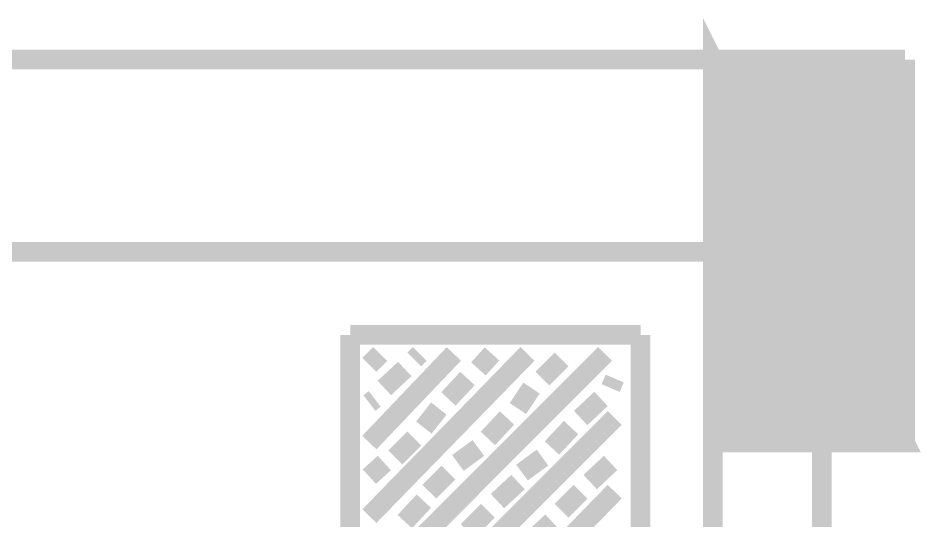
# Model space of a CAD drawing. Header units: inches. Extents: x -524 to 1067, y -71 to 1110.
# Drawn here: x 761.75 to 804.4, y 450.43 to 474.18 of the extents above; entities that cross this region are included whole.
import ezdxf

# ---------------------------------------------------------------- set-up
doc = ezdxf.new("R2010")
doc.units = ezdxf.units.IN
doc.header["$MEASUREMENT"] = 0
doc.layers.add('H', color=7, linetype='Continuous')
doc.layers.add('P', color=7, linetype='Continuous')

msp = doc.modelspace()

# ---------------------------------------------------------------- hatches: boundary and pattern name
at = {"layer": 'H', "linetype": 'Continuous'}
msp.add_hatch(color=256, dxfattribs=at).paths.add_polyline_path([(794.635, 454.068), (794.635, 472.161), (803.646, 472.161), (803.646, 454.068), (794.635, 454.068)])

# ---------------------------------------------------------------- linework, layer by layer
at = {"layer": 'P', "const_width": 0.927}
for points in [[(794.569, 454.134), (803.646, 454.134), (794.569, 472.226), (794.569, 454.134)], [(692.14, 472.226), (687.505, 472.226), (758.903, 472.226), (803.646, 472.226)], [(803.646, 472.226), (758.903, 472.226), (687.505, 472.226)], [(758.903, 472.226), (803.646, 472.226)], [(758.903, 472.226), (803.646, 472.226)], [(803.646, 454.134), (794.569, 472.226)], [(794.569, 472.226), (803.646, 472.226)], [(799.719, 472.226), (799.719, 349.585)], [(803.646, 472.226), (803.646, 454.134)], [(630.724, 463.149), (794.569, 463.149), (763.345, 463.149)], [(794.569, 463.149), (794.569, 349.585)], [(794.569, 349.585), (794.569, 463.149)], [(791.156, 440.936), (777.444, 440.936), (777.444, 459.222)], [(777.444, 459.222), (791.156, 459.222)], [(791.156, 459.222), (791.156, 440.936)], [(789.481, 458.321), (778.346, 447.181)], [(785.813, 458.321), (778.346, 450.66)], [(782.335, 458.321), (778.346, 454.134)], [(778.86, 458.321), (778.346, 457.806)], [(780.729, 458.321), (780.47, 458.061)], [(784.138, 458.321), (783.495, 457.612)], [(787.423, 458.061), (786.521, 457.16)], [(780.017, 457.612), (779.054, 456.711)], [(782.981, 457.16), (782.079, 456.196)], [(789.934, 457.16), (789.74, 456.711)], [(786.007, 456.711), (785.364, 455.744)], [(778.601, 456.196), (778.346, 456.003)], [(789.288, 456.196), (788.324, 455.295)], [(781.627, 455.744), (780.919, 454.842)], [(789.934, 455.295), (778.346, 443.707)], [(784.846, 455.295), (783.944, 454.328)], [(787.872, 454.842), (786.97, 453.879)], [(780.47, 454.328), (779.568, 453.426)], [(783.495, 453.879), (782.528, 453.171)], [(786.521, 453.426), (785.554, 452.718)], [(779.054, 453.171), (778.346, 452.525)], [(789.74, 453.171), (788.773, 452.269)], [(782.079, 452.718), (781.178, 451.816)], [(785.364, 452.269), (784.397, 451.368)], [(789.934, 451.816), (780.211, 441.838)], [(788.324, 451.816), (787.423, 450.915)], [(780.919, 451.368), (780.017, 450.4)], [(783.944, 450.915), (782.981, 449.951)], [(786.97, 450.4), (786.007, 449.499)]]:
    msp.add_lwpolyline(points, dxfattribs=at)

doc.saveas('drawing.dxf')
